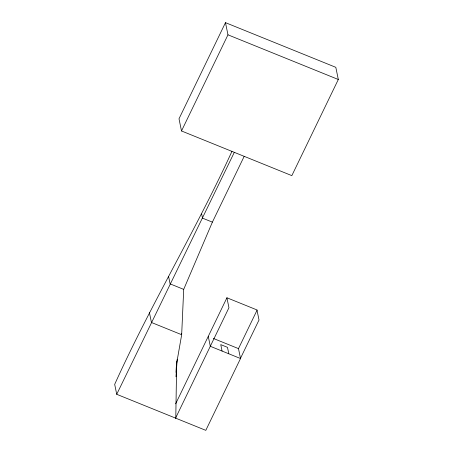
<?xml version="1.0" encoding="UTF-8"?>
<svg xmlns="http://www.w3.org/2000/svg" width="453" height="453" viewBox="0 0 453 453"><rect width="100%" height="100%" fill="white"/><g stroke="black" fill="none" stroke-linecap="round" stroke-linejoin="round"><path stroke-width="0.68" d="M175.787 418.215L176.67 361.794M244.19 156.342L212.389 222.134L183.697 289.376L181.67 334.716L176.449 364.586L175.968 372.343M175.974 376.766L177.208 359.212M225.475 22.65L179.003 118.788L181.5 130.962L291.84 175.634L338.312 79.496L335.815 67.327L225.475 22.65L227.972 34.819L181.5 130.962M231.936 151.376C195.724 230.498 150.481 305.039 114.688 384.37L116.727 394.303L205.804 430.35L240.52 358.527L238.488 348.617L257.151 310.011L226.93 297.774L175.639 403.838M116.727 394.303L234.314 152.344M175.577 418.113L228.946 307.712L226.913 297.808M240.481 358.329L259.014 319.988L257.021 310.282M227.972 34.819L338.312 79.496M212.389 222.134L202.508 218.136L201.659 214.009M183.697 289.376L170.107 283.872L168.573 276.381M213.408 338.465L238.488 348.617M240.52 358.527L210.3 346.29L208.267 336.381M228.81 353.787L227.491 347.343L220.753 344.62L222.078 351.058M181.398 333.397L181.67 334.716L151.444 322.479L149.411 312.576"/></g></svg>
